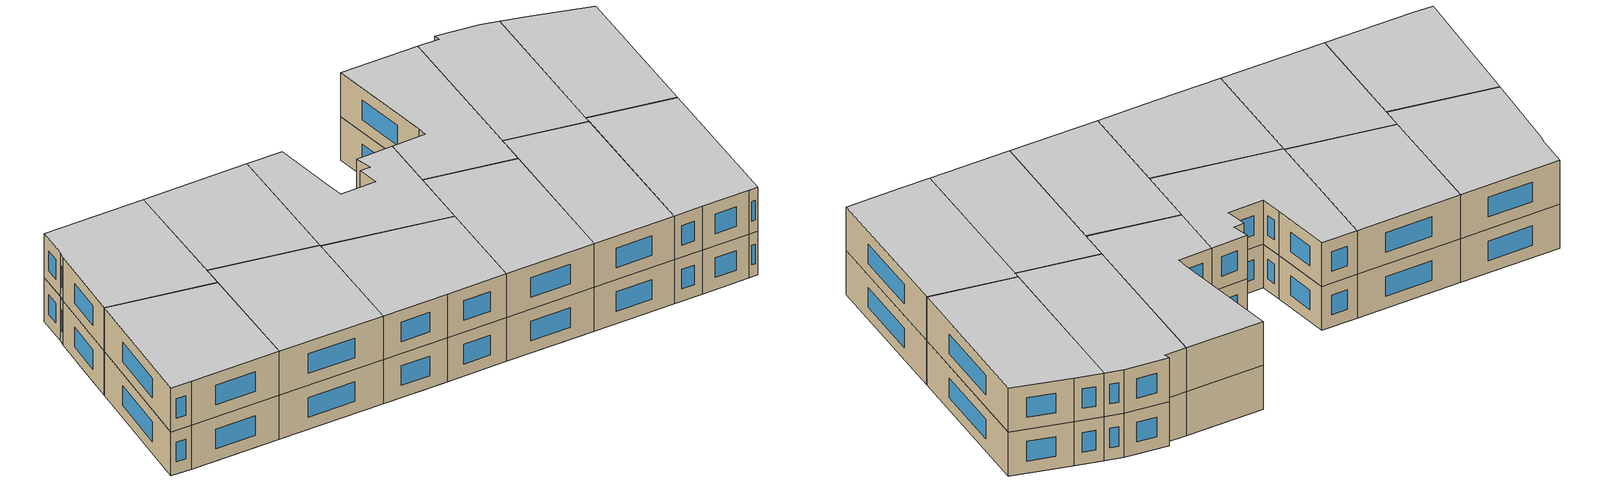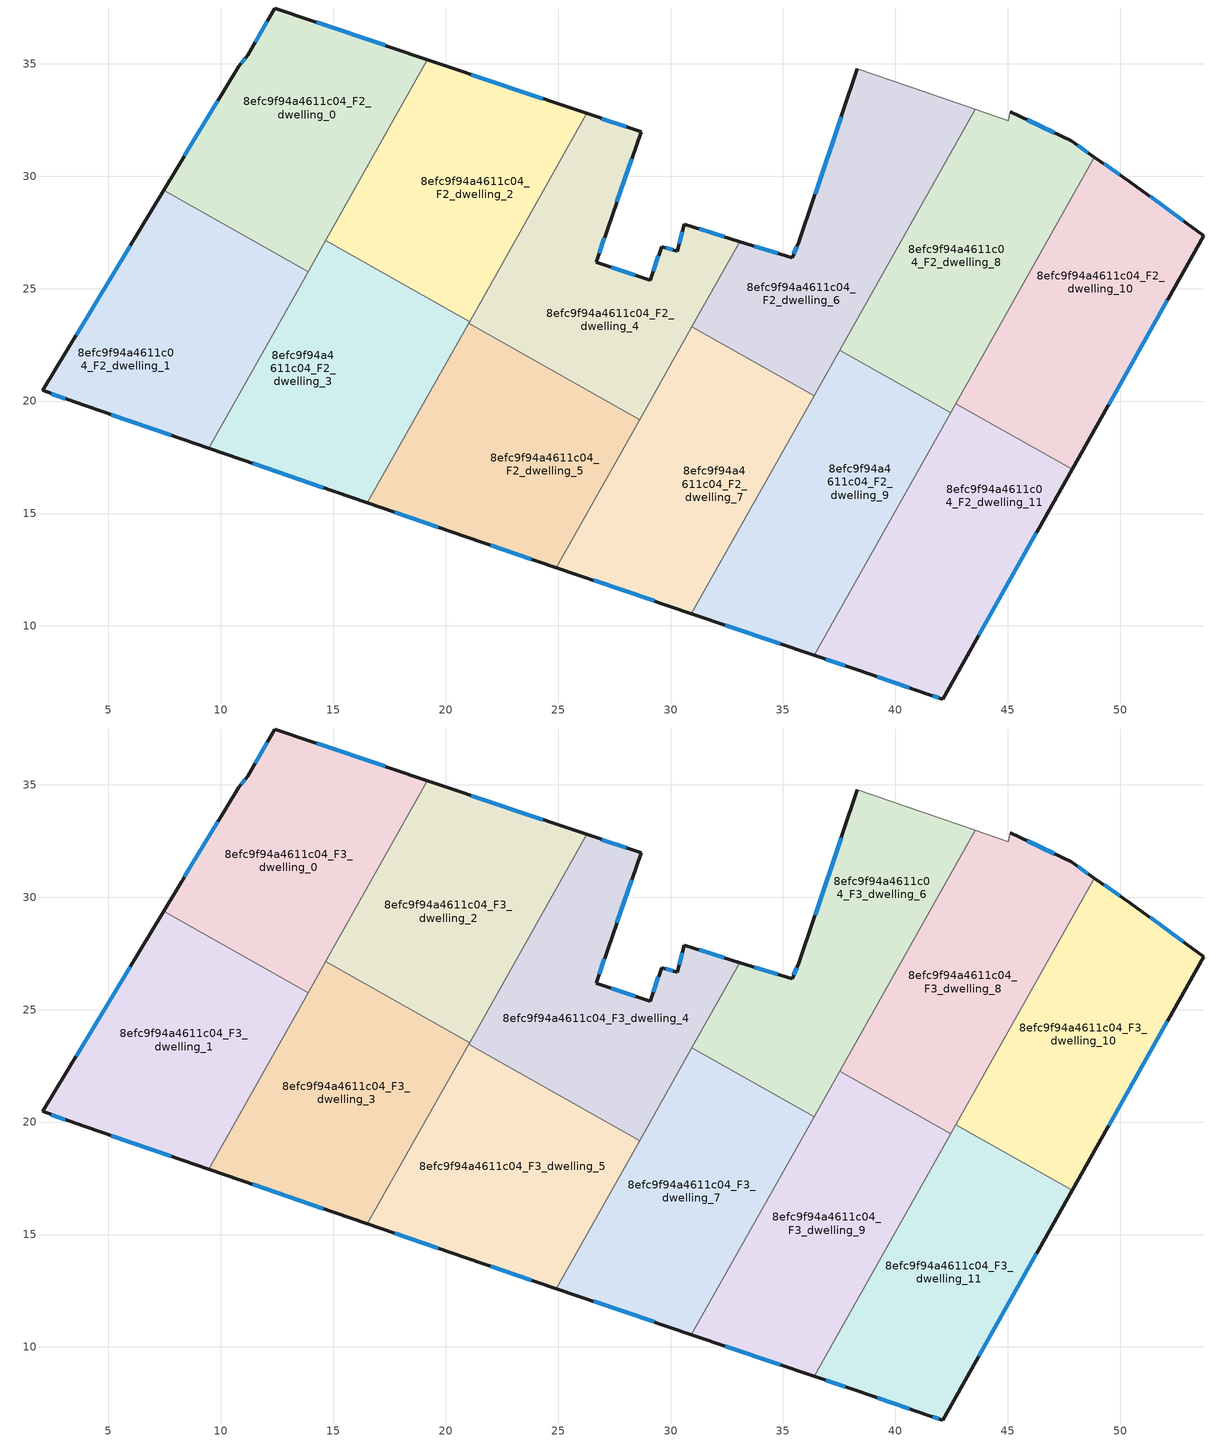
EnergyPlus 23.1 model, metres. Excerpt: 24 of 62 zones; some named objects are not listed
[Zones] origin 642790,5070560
8efc9f94a4611c04_F2_dwelling_0
 floor to 8efc9f94a4611c04_F1_dwelling_12 (EU_floor_Construction): 19.19,35.19 15.47,28.58 8.43,30.97 10.79,34.88 11.19,35.38 12.39,37.48 z6
 floor to 8efc9f94a4611c04_F1_dwelling_11 (EU_floor_Construction): 15.47,28.58 14.32,26.54 10.5,27.84 10.45,27.69 7.46,29.38 8.43,30.97 z6
 floor to 8efc9f94a4611c04_F1_dwelling_10 (EU_floor_Construction): 14.32,26.54 13.88,25.76 10.45,27.69 10.5,27.84 z6
 wall outside (EU_wall_Construction): 19.19,35.19 12.39,37.48 11.19,35.38 10.79,34.88 7.46,29.38 z6:9
 wall to 8efc9f94a4611c04_F2_dwelling_1 (EU_wall_Construction): 7.46,29.38 13.88,25.76 z6:9
 wall to 8efc9f94a4611c04_F2_dwelling_2 (EU_wall_Construction): 14.66,27.14 19.19,35.19 z6:9
 wall to 8efc9f94a4611c04_F2_dwelling_3 (EU_wall_Construction): 13.88,25.76 14.66,27.14 z6:9
 window (EU_Window_Construction): 17.31,35.82 14.27,36.85 / 9.87,33.36 8.38,30.9 / 11.08,35.24 10.9,35.02 / 12.06,36.9 11.52,35.96 z6.83:8.17
8efc9f94a4611c04_F2_dwelling_1
 floor to 8efc9f94a4611c04_F1_dwelling_11 (EU_floor_Construction): 10.45,27.69 7.37,18.63 3.48,19.97 2.08,20.47 7.46,29.38 z6
 floor to 8efc9f94a4611c04_F1_dwelling_10 (EU_floor_Construction): 13.88,25.76 9.46,17.91 7.37,18.63 10.45,27.69 z6
 wall outside (EU_wall_Construction): 7.46,29.38 2.08,20.47 3.48,19.97 9.46,17.91 z6:9
 wall to 8efc9f94a4611c04_F2_dwelling_3 (EU_wall_Construction): 9.46,17.91 13.88,25.76 z6:9
 window (EU_Window_Construction): 5.13,19.4 7.8,18.48 / 2.47,20.33 3.09,20.11 / 5.97,26.91 3.57,22.94 z6.83:8.17
8efc9f94a4611c04_F2_dwelling_10
 floor to 8efc9f94a4611c04_F1_dwelling_1 (EU_floor_Construction): 50.42,29.76 53.72,27.36 49.4,19.71 43.74,21.63 43.87,21.99 48.85,30.85 z6
 floor to 8efc9f94a4611c04_F1_dwelling_0 (EU_floor_Construction): 49.4,19.71 47.86,16.97 43.07,19.66 43.74,21.63 z6
 floor to 8efc9f94a4611c04_F1_dwelling_3 (EU_floor_Construction): 43.87,21.99 43.13,19.82 42.72,19.96 z6
 floor to 8efc9f94a4611c04_F1_dwelling_2 (EU_floor_Construction): 43.13,19.82 43.07,19.66 42.68,19.88 42.72,19.96 z6
 wall outside (EU_wall_Construction): 47.86,16.97 53.72,27.36 50.42,29.76 48.85,30.85 z6:9
 wall to 8efc9f94a4611c04_F2_dwelling_11 (EU_wall_Construction): 42.68,19.88 47.86,16.97 z6:9
 wall to 8efc9f94a4611c04_F2_dwelling_8 (EU_wall_Construction): 48.85,30.85 42.68,19.88 z6:9
 window (EU_Window_Construction): 49.98,30.06 49.29,30.55 / 52.8,28.03 51.33,29.1 / 49.48,19.85 52.1,24.49 z6.83:8.17
8efc9f94a4611c04_F2_dwelling_11
 floor to 8efc9f94a4611c04_F1_dwelling_0 (EU_floor_Construction): 47.86,16.97 42.1,6.75 41.5,6.95 39.04,7.8 43.07,19.66 z6
 floor to 8efc9f94a4611c04_F1_dwelling_2 (EU_floor_Construction): 43.07,19.66 39.04,7.8 38.3,8.05 36.38,8.7 42.68,19.88 z6
 wall outside (EU_wall_Construction): 36.38,8.7 38.3,8.05 41.5,6.95 42.1,6.75 47.86,16.97 z6:9
 wall to 8efc9f94a4611c04_F2_dwelling_9 (EU_wall_Construction): 42.45,19.49 36.38,8.7 z6:9
 wall to 8efc9f94a4611c04_F2_dwelling_8 (EU_wall_Construction): 42.68,19.88 42.45,19.49 z6:9
 window (EU_Window_Construction): 36.91,8.52 37.77,8.23 / 43.7,9.58 46.27,14.14 / 41.67,6.9 41.94,6.81 / 39.19,7.75 40.62,7.26 z6.83:8.17
8efc9f94a4611c04_F2_dwelling_2
 floor to 8efc9f94a4611c04_F1_dwelling_9 (EU_floor_Construction): 26.28,32.79 21.4,24.13 17.9,25.31 17.1,25.77 20.19,34.85 z6
 floor adiabatic (EU_floor_Construction): 20.19,34.85 17.1,25.77 14.66,27.14 19.19,35.19 z6
 floor to 8efc9f94a4611c04_F1_dwelling_8 (EU_floor_Construction): 21.4,24.13 21.06,23.54 17.9,25.31 z6
 wall outside (EU_wall_Construction): 26.28,32.79 19.19,35.19 z6:9
 wall to 8efc9f94a4611c04_F2_dwelling_3 (EU_wall_Construction): 14.66,27.14 21.06,23.54 z6:9
 wall to 8efc9f94a4611c04_F2_dwelling_4 (EU_wall_Construction): 21.06,23.54 26.28,32.79 z6:9
 window (EU_Window_Construction): 24.31,33.45 21.15,34.52 z6.83:8.17
8efc9f94a4611c04_F2_dwelling_3
 floor to 8efc9f94a4611c04_F1_dwelling_10 (EU_floor_Construction): 17.05,25.62 13.9,16.37 9.46,17.91 14.32,26.54 z6
 floor to 8efc9f94a4611c04_F1_dwelling_8 (EU_floor_Construction): 21.06,23.54 16.52,15.47 13.9,16.37 17.04,25.61 17.9,25.31 z6
 floor to 8efc9f94a4611c04_F1_dwelling_9 (EU_floor_Construction): 17.9,25.31 17.05,25.62 17.1,25.77 z6
 floor to 8efc9f94a4611c04_F1_dwelling_11 (EU_floor_Construction): 17.1,25.77 17.05,25.62 14.32,26.54 14.66,27.14 z6
 wall outside (EU_wall_Construction): 9.46,17.91 16.52,15.47 z6:9
 wall to 8efc9f94a4611c04_F2_dwelling_5 (EU_wall_Construction): 16.52,15.47 21.02,23.45 z6:9
 wall to 8efc9f94a4611c04_F2_dwelling_4 (EU_wall_Construction): 21.02,23.45 21.06,23.54 z6:9
 window (EU_Window_Construction): 11.41,17.23 14.57,16.14 z6.83:8.17
8efc9f94a4611c04_F2_dwelling_4
 floor to 8efc9f94a4611c04_F1_dwelling_7 (EU_floor_Construction): 28.7,31.97 27.2,27.67 26.7,26.17 29.1,25.37 29.6,26.87 30.3,26.67 30.6,27.87 33.09,27.09 28.95,19.75 25.52,20.92 23.18,22.24 26.72,32.64 z6
 floor to 8efc9f94a4611c04_F1_dwelling_6 (EU_floor_Construction): 28.95,19.75 28.62,19.17 25.52,20.92 z6
 floor to 8efc9f94a4611c04_F1_dwelling_8 (EU_floor_Construction): 23.57,23.39 23.18,22.24 21.02,23.45 21.4,24.13 z6
 floor adiabatic (EU_floor_Construction): 26.72,32.64 23.57,23.39 21.4,24.13 21.02,23.45 26.28,32.79 z6
 wall outside (EU_wall_Construction): 33.09,27.09 30.6,27.87 30.3,26.67 29.6,26.87 29.1,25.37 26.7,26.17 27.2,27.67 28.7,31.97 26.28,32.79 z6:9
 wall to 8efc9f94a4611c04_F2_dwelling_5 (EU_wall_Construction): 21.02,23.45 28.62,19.17 z6:9
 wall to 8efc9f94a4611c04_F2_dwelling_7 (EU_wall_Construction): 28.62,19.17 30.95,23.3 z6:9
 wall to 8efc9f94a4611c04_F2_dwelling_6 (EU_wall_Construction): 30.95,23.3 33.09,27.09 z6:9
 window (EU_Window_Construction): 26.84,26.59 27.06,27.26 / 28.43,25.59 27.36,25.95 / 29.46,26.45 29.24,25.78 / 30.11,26.72 29.79,26.81 / 30.52,27.54 30.38,27 / 32.4,27.31 31.29,27.65 / 28.03,32.2 26.95,32.56 / 27.61,28.86 28.29,30.78 z6.83:8.17
8efc9f94a4611c04_F2_dwelling_5
 floor to 8efc9f94a4611c04_F1_dwelling_6 (EU_floor_Construction): 28.62,19.17 24.92,12.59 20.89,13.96 20.42,14.12 23.02,21.77 25.52,20.92 z6
 floor to 8efc9f94a4611c04_F1_dwelling_7 (EU_floor_Construction): 25.52,20.92 23.02,21.77 23.18,22.24 z6
 floor to 8efc9f94a4611c04_F1_dwelling_8 (EU_floor_Construction): 23.18,22.24 20.42,14.12 16.52,15.47 21.02,23.45 z6
 wall outside (EU_wall_Construction): 16.52,15.47 20.89,13.96 24.92,12.59 z6:9
 wall to 8efc9f94a4611c04_F2_dwelling_7 (EU_wall_Construction): 24.92,12.59 28.62,19.17 z6:9
 window (EU_Window_Construction): 22.01,13.58 23.81,12.97 / 17.73,15.05 19.68,14.38 z6.83:8.17
8efc9f94a4611c04_F2_dwelling_6
 floor to 8efc9f94a4611c04_F1_dwelling_5 (EU_floor_Construction): 42.16,33.45 39.62,25.97 36.53,20.49 35.05,20.99 32.13,22.63 33.59,26.93 35.4,26.37 35.7,27.07 38.31,34.77 z6
 floor to 8efc9f94a4611c04_F1_dwelling_3 (EU_floor_Construction): 43.56,32.97 39.62,25.97 42.16,33.45 z6
 floor to 8efc9f94a4611c04_F1_dwelling_4 (EU_floor_Construction): 36.53,20.49 36.39,20.24 35.05,20.99 z6
 floor to 8efc9f94a4611c04_F1_dwelling_7 (EU_floor_Construction): 33.59,26.93 32.13,22.63 30.95,23.3 33.09,27.09 z6
 wall outside (EU_wall_Construction): 38.31,34.77 35.7,27.07 35.4,26.37 33.09,27.09 z6:9
 wall to 8efc9f94a4611c04_F2_dwelling_7 (EU_wall_Construction): 30.95,23.3 36.39,20.24 z6:9
 wall adiabatic (EU_wall_Construction): 43.56,32.97 38.31,34.77 z6:9
 wall to 8efc9f94a4611c04_F2_dwelling_8 (EU_wall_Construction): 37.53,22.26 43.56,32.97 z6:9
 wall to 8efc9f94a4611c04_F2_dwelling_9 (EU_wall_Construction): 36.39,20.24 37.53,22.26 z6:9
 window (EU_Window_Construction): 34.76,26.57 33.73,26.89 / 35.62,26.87 35.49,26.56 / 37.59,32.64 36.43,29.2 z6.83:8.17
8efc9f94a4611c04_F2_dwelling_7
 floor to 8efc9f94a4611c04_F1_dwelling_4 (EU_floor_Construction): 35.05,20.99 36.39,20.24 30.93,10.55 28.32,11.44 31.93,22.05 z6
 floor to 8efc9f94a4611c04_F1_dwelling_6 (EU_floor_Construction): 30.92,19.08 28.32,11.44 24.92,12.59 28.95,19.75 z6
 floor to 8efc9f94a4611c04_F1_dwelling_7 (EU_floor_Construction): 32.13,22.63 30.92,19.08 28.95,19.75 30.95,23.3 z6
 floor to 8efc9f94a4611c04_F1_dwelling_5 (EU_floor_Construction): 35.05,20.99 31.93,22.05 32.13,22.63 z6
 wall outside (EU_wall_Construction): 24.92,12.59 30.93,10.55 z6:9
 wall to 8efc9f94a4611c04_F2_dwelling_9 (EU_wall_Construction): 30.93,10.55 36.39,20.24 z6:9
 window (EU_Window_Construction): 26.59,12.03 29.27,11.12 z6.83:8.17
8efc9f94a4611c04_F2_dwelling_8
 floor to 8efc9f94a4611c04_F1_dwelling_3 (EU_floor_Construction): 47.22,31.85 43.87,21.99 42.72,19.96 39.92,20.91 38.22,21.87 39.62,25.97 43.56,32.97 45.01,32.47 45.11,32.87 z6
 floor to 8efc9f94a4611c04_F1_dwelling_1 (EU_floor_Construction): 48.85,30.85 43.87,21.99 47.22,31.85 47.81,31.57 z6
 floor to 8efc9f94a4611c04_F1_dwelling_5 (EU_floor_Construction): 39.62,25.97 38.22,21.87 37.53,22.26 z6
 floor to 8efc9f94a4611c04_F1_dwelling_2 (EU_floor_Construction): 42.72,19.96 42.45,19.49 39.92,20.91 z6
 wall outside (EU_wall_Construction): 48.85,30.85 47.81,31.57 45.11,32.87 z6:9
 wall to 8efc9f94a4611c04_F2_dwelling_9 (EU_wall_Construction): 37.53,22.26 42.45,19.49 z6:9
 wall adiabatic (EU_wall_Construction): 45.11,32.87 45.01,32.47 43.56,32.97 z6:9
 window (EU_Window_Construction): 47.07,31.93 45.86,32.51 / 48.57,31.05 48.1,31.37 z6.83:8.17
8efc9f94a4611c04_F2_dwelling_9
 floor to 8efc9f94a4611c04_F1_dwelling_2 (EU_floor_Construction): 42.45,19.49 36.38,8.7 34.02,9.51 38.1,21.53 39.92,20.91 z6
 floor to 8efc9f94a4611c04_F1_dwelling_3 (EU_floor_Construction): 39.92,20.91 38.1,21.53 38.22,21.87 z6
 floor to 8efc9f94a4611c04_F1_dwelling_5 (EU_floor_Construction): 38.22,21.87 37.62,20.11 36.53,20.49 37.53,22.26 z6
 floor to 8efc9f94a4611c04_F1_dwelling_4 (EU_floor_Construction): 37.62,20.11 34.02,9.51 30.93,10.55 36.53,20.49 z6
 wall outside (EU_wall_Construction): 30.93,10.55 36.38,8.7 z6:9
 window (EU_Window_Construction): 32.44,10.04 34.87,9.22 z6.83:8.17
8efc9f94a4611c04_F3_dwelling_0
 floor to 8efc9f94a4611c04_F2_dwelling_0 (EU_floor_Construction): 19.19,35.19 13.88,25.76 7.46,29.38 10.79,34.88 11.19,35.38 12.39,37.48 z9
 wall outside (EU_wall_Construction): 19.19,35.19 12.39,37.48 11.19,35.38 10.79,34.88 7.46,29.38 z9:12
 wall to 8efc9f94a4611c04_F3_dwelling_1 (EU_wall_Construction): 7.46,29.38 13.88,25.76 z9:12
 wall to 8efc9f94a4611c04_F3_dwelling_2 (EU_wall_Construction): 14.66,27.14 19.19,35.19 z9:12
 wall to 8efc9f94a4611c04_F3_dwelling_3 (EU_wall_Construction): 13.88,25.76 14.66,27.14 z9:12
 window (EU_Window_Construction): 17.31,35.82 14.27,36.85 / 9.87,33.36 8.38,30.9 / 11.08,35.24 10.9,35.02 / 12.06,36.9 11.52,35.96 z9.83:11.17
 ceiling to 8efc9f94a4611c04_F4_dwelling_0 (EU_floor_Construction): 13.88,25.76 19.19,35.19 12.39,37.48 11.19,35.38 10.79,34.88 7.46,29.38 z12
8efc9f94a4611c04_F3_dwelling_1
 floor to 8efc9f94a4611c04_F2_dwelling_1 (EU_floor_Construction): 13.88,25.76 9.46,17.91 3.48,19.97 2.08,20.47 7.46,29.38 z9
 wall outside (EU_wall_Construction): 7.46,29.38 2.08,20.47 3.48,19.97 9.46,17.91 z9:12
 wall to 8efc9f94a4611c04_F3_dwelling_3 (EU_wall_Construction): 9.46,17.91 13.88,25.76 z9:12
 window (EU_Window_Construction): 5.13,19.4 7.8,18.48 / 2.47,20.33 3.09,20.11 / 5.97,26.91 3.57,22.94 z9.83:11.17
 ceiling to 8efc9f94a4611c04_F4_dwelling_1 (EU_floor_Construction): 9.46,17.91 13.88,25.76 7.46,29.38 2.08,20.47 3.48,19.97 z12
8efc9f94a4611c04_F3_dwelling_10
 floor to 8efc9f94a4611c04_F2_dwelling_10 (EU_floor_Construction): 50.42,29.76 53.72,27.36 47.86,16.97 42.68,19.88 48.85,30.85 z9
 wall outside (EU_wall_Construction): 47.86,16.97 53.72,27.36 50.42,29.76 48.85,30.85 z9:12
 wall to 8efc9f94a4611c04_F3_dwelling_11 (EU_wall_Construction): 42.68,19.88 47.86,16.97 z9:12
 wall to 8efc9f94a4611c04_F3_dwelling_8 (EU_wall_Construction): 48.85,30.85 42.68,19.88 z9:12
 window (EU_Window_Construction): 49.98,30.06 49.29,30.55 / 52.8,28.03 51.33,29.1 / 49.48,19.85 52.1,24.49 z9.83:11.17
 ceiling to 8efc9f94a4611c04_F4_dwelling_10 (EU_floor_Construction): 47.86,16.97 53.72,27.36 50.42,29.76 48.85,30.85 42.68,19.88 z12
8efc9f94a4611c04_F3_dwelling_11
 floor to 8efc9f94a4611c04_F2_dwelling_11 (EU_floor_Construction): 47.86,16.97 42.1,6.75 41.5,6.95 38.3,8.05 36.38,8.7 42.68,19.88 z9
 wall outside (EU_wall_Construction): 36.38,8.7 38.3,8.05 41.5,6.95 42.1,6.75 47.86,16.97 z9:12
 wall to 8efc9f94a4611c04_F3_dwelling_9 (EU_wall_Construction): 42.45,19.49 36.38,8.7 z9:12
 wall to 8efc9f94a4611c04_F3_dwelling_8 (EU_wall_Construction): 42.68,19.88 42.45,19.49 z9:12
 window (EU_Window_Construction): 36.91,8.52 37.77,8.23 / 43.7,9.58 46.27,14.14 / 41.67,6.9 41.94,6.81 / 39.19,7.75 40.62,7.26 z9.83:11.17
 ceiling to 8efc9f94a4611c04_F4_dwelling_11 (EU_floor_Construction): 42.1,6.75 47.86,16.97 42.68,19.88 36.38,8.7 38.3,8.05 41.5,6.95 z12
8efc9f94a4611c04_F3_dwelling_2
 floor to 8efc9f94a4611c04_F2_dwelling_2 (EU_floor_Construction): 26.28,32.79 21.06,23.54 14.66,27.14 19.19,35.19 z9
 wall outside (EU_wall_Construction): 26.28,32.79 19.19,35.19 z9:12
 wall to 8efc9f94a4611c04_F3_dwelling_3 (EU_wall_Construction): 14.66,27.14 21.06,23.54 z9:12
 wall to 8efc9f94a4611c04_F3_dwelling_4 (EU_wall_Construction): 21.06,23.54 26.28,32.79 z9:12
 window (EU_Window_Construction): 24.31,33.45 21.15,34.52 z9.83:11.17
 ceiling to 8efc9f94a4611c04_F4_dwelling_2 (EU_floor_Construction): 21.06,23.54 26.28,32.79 19.19,35.19 14.66,27.14 z12
8efc9f94a4611c04_F3_dwelling_3
 floor to 8efc9f94a4611c04_F2_dwelling_3 (EU_floor_Construction): 21.06,23.54 16.52,15.47 9.46,17.91 14.66,27.14 z9
 wall outside (EU_wall_Construction): 9.46,17.91 16.52,15.47 z9:12
 wall to 8efc9f94a4611c04_F3_dwelling_5 (EU_wall_Construction): 16.52,15.47 21.02,23.45 z9:12
 wall to 8efc9f94a4611c04_F3_dwelling_4 (EU_wall_Construction): 21.02,23.45 21.06,23.54 z9:12
 window (EU_Window_Construction): 11.41,17.23 14.57,16.14 z9.83:11.17
 ceiling to 8efc9f94a4611c04_F4_dwelling_3 (EU_floor_Construction): 16.52,15.47 21.06,23.54 14.66,27.14 9.46,17.91 z12
8efc9f94a4611c04_F3_dwelling_4
 floor to 8efc9f94a4611c04_F2_dwelling_4 (EU_floor_Construction): 28.7,31.97 27.2,27.67 26.7,26.17 29.1,25.37 29.6,26.87 30.3,26.67 30.6,27.87 33.09,27.09 28.62,19.17 21.02,23.45 26.28,32.79 z9
 wall outside (EU_wall_Construction): 33.09,27.09 30.6,27.87 30.3,26.67 29.6,26.87 29.1,25.37 26.7,26.17 27.2,27.67 28.7,31.97 26.28,32.79 z9:12
 wall to 8efc9f94a4611c04_F3_dwelling_5 (EU_wall_Construction): 21.02,23.45 28.62,19.17 z9:12
 wall to 8efc9f94a4611c04_F3_dwelling_7 (EU_wall_Construction): 28.62,19.17 30.95,23.3 z9:12
 wall to 8efc9f94a4611c04_F3_dwelling_6 (EU_wall_Construction): 30.95,23.3 33.09,27.09 z9:12
 window (EU_Window_Construction): 26.84,26.59 27.06,27.26 / 28.43,25.59 27.36,25.95 / 29.46,26.45 29.24,25.78 / 30.11,26.72 29.79,26.81 / 30.52,27.54 30.38,27 / 32.4,27.31 31.29,27.65 / 28.03,32.2 26.95,32.56 / 27.61,28.86 28.29,30.78 z9.83:11.17
 ceiling to 8efc9f94a4611c04_F4_dwelling_4 (EU_floor_Construction): 28.62,19.17 33.09,27.09 30.6,27.87 30.3,26.67 29.6,26.87 29.1,25.37 26.7,26.17 27.2,27.67 28.7,31.97 26.28,32.79 21.02,23.45 z12
8efc9f94a4611c04_F3_dwelling_5
 floor to 8efc9f94a4611c04_F2_dwelling_5 (EU_floor_Construction): 28.62,19.17 24.92,12.59 20.89,13.96 16.52,15.47 21.02,23.45 z9
 wall outside (EU_wall_Construction): 16.52,15.47 20.89,13.96 24.92,12.59 z9:12
 wall to 8efc9f94a4611c04_F3_dwelling_7 (EU_wall_Construction): 24.92,12.59 28.62,19.17 z9:12
 window (EU_Window_Construction): 22.01,13.58 23.81,12.97 / 17.73,15.05 19.68,14.38 z9.83:11.17
 ceiling to 8efc9f94a4611c04_F4_dwelling_5 (EU_floor_Construction): 24.92,12.59 28.62,19.17 21.02,23.45 16.52,15.47 20.89,13.96 z12
8efc9f94a4611c04_F3_dwelling_6
 floor to 8efc9f94a4611c04_F2_dwelling_6 (EU_floor_Construction): 43.56,32.97 36.39,20.24 30.95,23.3 33.09,27.09 35.4,26.37 35.7,27.07 38.31,34.77 z9
 wall outside (EU_wall_Construction): 38.31,34.77 35.7,27.07 35.4,26.37 33.09,27.09 z9:12
 wall to 8efc9f94a4611c04_F3_dwelling_7 (EU_wall_Construction): 30.95,23.3 36.39,20.24 z9:12
 wall adiabatic (EU_wall_Construction): 43.56,32.97 38.31,34.77 z9:12
 wall to 8efc9f94a4611c04_F3_dwelling_8 (EU_wall_Construction): 37.53,22.26 43.56,32.97 z9:12
 wall to 8efc9f94a4611c04_F3_dwelling_9 (EU_wall_Construction): 36.39,20.24 37.53,22.26 z9:12
 window (EU_Window_Construction): 34.76,26.57 33.73,26.89 / 35.62,26.87 35.49,26.56 / 37.59,32.64 36.43,29.2 z9.83:11.17
 ceiling to 8efc9f94a4611c04_F4_dwelling_6 (EU_floor_Construction): 36.39,20.24 43.56,32.97 38.31,34.77 35.7,27.07 35.4,26.37 33.09,27.09 30.95,23.3 z12
8efc9f94a4611c04_F3_dwelling_7
 floor to 8efc9f94a4611c04_F2_dwelling_7 (EU_floor_Construction): 36.39,20.24 30.93,10.55 24.92,12.59 30.95,23.3 z9
 wall outside (EU_wall_Construction): 24.92,12.59 30.93,10.55 z9:12
 wall to 8efc9f94a4611c04_F3_dwelling_9 (EU_wall_Construction): 30.93,10.55 36.39,20.24 z9:12
 window (EU_Window_Construction): 26.59,12.03 29.27,11.12 z9.83:11.17
 ceiling to 8efc9f94a4611c04_F4_dwelling_7 (EU_floor_Construction): 30.93,10.55 36.39,20.24 30.95,23.3 24.92,12.59 z12
8efc9f94a4611c04_F3_dwelling_8
 floor to 8efc9f94a4611c04_F2_dwelling_8 (EU_floor_Construction): 47.81,31.57 48.85,30.85 42.45,19.49 37.53,22.26 43.56,32.97 45.01,32.47 45.11,32.87 z9
 wall outside (EU_wall_Construction): 48.85,30.85 47.81,31.57 45.11,32.87 z9:12
 wall to 8efc9f94a4611c04_F3_dwelling_9 (EU_wall_Construction): 37.53,22.26 42.45,19.49 z9:12
 wall adiabatic (EU_wall_Construction): 45.11,32.87 45.01,32.47 43.56,32.97 z9:12
 window (EU_Window_Construction): 47.07,31.93 45.86,32.51 / 48.57,31.05 48.1,31.37 z9.83:11.17
 ceiling to 8efc9f94a4611c04_F4_dwelling_8 (EU_floor_Construction): 42.45,19.49 48.85,30.85 47.81,31.57 45.11,32.87 45.01,32.47 43.56,32.97 37.53,22.26 z12
8efc9f94a4611c04_F3_dwelling_9
 floor to 8efc9f94a4611c04_F2_dwelling_9 (EU_floor_Construction): 42.45,19.49 36.38,8.7 30.93,10.55 37.53,22.26 z9
 wall outside (EU_wall_Construction): 30.93,10.55 36.38,8.7 z9:12
 window (EU_Window_Construction): 32.44,10.04 34.87,9.22 z9.83:11.17
 ceiling to 8efc9f94a4611c04_F4_dwelling_9 (EU_floor_Construction): 36.38,8.7 42.45,19.49 37.53,22.26 30.93,10.55 z12
[Building]
EU S2 Campaign: North Axis=0; Terrain=City; Solar Distribution=FullExterior
[Site:Location]
Lyon-Bron: Latitude=45.75; Longitude=5; Time Zone=1; Elevation=198
[SizingPeriod:WeatherFileDays]
AnnualSizingPeriod: Begin Month=1; Begin Day of Month=1; End Month=12; End Day of Month=31; Day of Week for Start Day=Monday; Use Weather File Daylight Saving Period=No; Use Weather File Rain and Snow Indicators=No
[MATERIAL]
EU_InternalMass_Material: Roughness=MediumRough; Thickness=0.1; Conductivity=1; Density=1800; Specific Heat=900; Thermal Absorptance=0.9; Solar Absorptance=0.7; Visible Absorptance=0.7
[MATERIAL:NOMASS] Roughness=MediumRough; Thermal Absorptance=0.9; Solar Absorptance=0.7; Visible Absorptance=0.7
Name | Thermal Resistance
EU_wall_NoMass | 1.97775
EU_floor_NoMass | 1.84812
[WINDOWMATERIAL:SIMPLEGLAZINGSYSTEM]
EU_Window_SimpleGlazing: UFactor=3.27502; Solar Heat Gain Coefficient=0.76; Visible Transmittance=0.76
[CONSTRUCTION]
EU_wall_Construction: EU_wall_NoMass
EU_floor_Construction: EU_floor_NoMass
EU_Window_Construction: EU_Window_SimpleGlazing
EU_InternalMass_Construction: EU_InternalMass_Material
[ZONE] Type=1; Multiplier=1; Ceiling Height=autocalculate; Floor Area=autocalculate; Part of Total Floor Area=Yes
Name | Volume
8efc9f94a4611c04_F2_dwelling_0; 8efc9f94a4611c04_F3_dwelling_0 | 219.001
8efc9f94a4611c04_F2_dwelling_1; 8efc9f94a4611c04_F3_dwelling_1 | 218.997
8efc9f94a4611c04_F2_dwelling_10; 8efc9f94a4611c04_F3_dwelling_10 | 218.962
8efc9f94a4611c04_F2_dwelling_11; 8efc9f94a4611c04_F3_dwelling_11 | 218.972
8efc9f94a4611c04_F2_dwelling_2; 8efc9f94a4611c04_F3_dwelling_2 | 218.964
8efc9f94a4611c04_F2_dwelling_3; 8efc9f94a4611c04_F3_dwelling_3 | 218.958
8efc9f94a4611c04_F2_dwelling_4; 8efc9f94a4611c04_F3_dwelling_4 | 218.977
8efc9f94a4611c04_F2_dwelling_5; 8efc9f94a4611c04_F3_dwelling_5 | 218.988
8efc9f94a4611c04_F2_dwelling_6; 8efc9f94a4611c04_F3_dwelling_6 | 218.969
8efc9f94a4611c04_F2_dwelling_7; 8efc9f94a4611c04_F3_dwelling_7 | 218.982
8efc9f94a4611c04_F2_dwelling_8; 8efc9f94a4611c04_F3_dwelling_8 | 218.999
8efc9f94a4611c04_F2_dwelling_9; 8efc9f94a4611c04_F3_dwelling_9 | 218.99
[INTERNALMASS] Construction=EU_InternalMass_Construction
Name | Zone or ZoneList | Surface Area
8efc9f94a4611c04_F2_dwelling_0_EU_InternalMass | 8efc9f94a4611c04_F2_dwelling_0 | 73.0004
8efc9f94a4611c04_F2_dwelling_1_EU_InternalMass | 8efc9f94a4611c04_F2_dwelling_1 | 72.9995
8efc9f94a4611c04_F2_dwelling_2_EU_InternalMass | 8efc9f94a4611c04_F2_dwelling_2 | 72.9881
8efc9f94a4611c04_F2_dwelling_3_EU_InternalMass | 8efc9f94a4611c04_F2_dwelling_3 | 72.9856
8efc9f94a4611c04_F2_dwelling_4_EU_InternalMass | 8efc9f94a4611c04_F2_dwelling_4 | 72.9923
8efc9f94a4611c04_F2_dwelling_5_EU_InternalMass | 8efc9f94a4611c04_F2_dwelling_5 | 72.9961
8efc9f94a4611c04_F2_dwelling_6_EU_InternalMass | 8efc9f94a4611c04_F2_dwelling_6 | 72.9898
8efc9f94a4611c04_F2_dwelling_7_EU_InternalMass | 8efc9f94a4611c04_F2_dwelling_7 | 72.9932
8efc9f94a4611c04_F2_dwelling_8_EU_InternalMass | 8efc9f94a4611c04_F2_dwelling_8 | 72.9999
8efc9f94a4611c04_F2_dwelling_9_EU_InternalMass | 8efc9f94a4611c04_F2_dwelling_9 | 72.9967
8efc9f94a4611c04_F2_dwelling_10_EU_InternalMass | 8efc9f94a4611c04_F2_dwelling_10 | 72.987
8efc9f94a4611c04_F2_dwelling_11_EU_InternalMass | 8efc9f94a4611c04_F2_dwelling_11 | 72.9906
8efc9f94a4611c04_F3_dwelling_0_EU_InternalMass | 8efc9f94a4611c04_F3_dwelling_0 | 73.0004
8efc9f94a4611c04_F3_dwelling_1_EU_InternalMass | 8efc9f94a4611c04_F3_dwelling_1 | 72.9995
8efc9f94a4611c04_F3_dwelling_2_EU_InternalMass | 8efc9f94a4611c04_F3_dwelling_2 | 72.9881
8efc9f94a4611c04_F3_dwelling_3_EU_InternalMass | 8efc9f94a4611c04_F3_dwelling_3 | 72.9856
8efc9f94a4611c04_F3_dwelling_4_EU_InternalMass | 8efc9f94a4611c04_F3_dwelling_4 | 72.9923
8efc9f94a4611c04_F3_dwelling_5_EU_InternalMass | 8efc9f94a4611c04_F3_dwelling_5 | 72.9961
8efc9f94a4611c04_F3_dwelling_6_EU_InternalMass | 8efc9f94a4611c04_F3_dwelling_6 | 72.9898
8efc9f94a4611c04_F3_dwelling_7_EU_InternalMass | 8efc9f94a4611c04_F3_dwelling_7 | 72.9932
8efc9f94a4611c04_F3_dwelling_8_EU_InternalMass | 8efc9f94a4611c04_F3_dwelling_8 | 72.9999
8efc9f94a4611c04_F3_dwelling_9_EU_InternalMass | 8efc9f94a4611c04_F3_dwelling_9 | 72.9967
8efc9f94a4611c04_F3_dwelling_10_EU_InternalMass | 8efc9f94a4611c04_F3_dwelling_10 | 72.987
8efc9f94a4611c04_F3_dwelling_11_EU_InternalMass | 8efc9f94a4611c04_F3_dwelling_11 | 72.9906
[OTHEREQUIPMENT] Fuel Type=Electricity; Design Level Calculation Method=Watts/Area; Power per Zone Floor Area=1; Fraction Latent=0; Fraction Radiant=0; Fraction Lost=0; Carbon Dioxide Generation Rate=0; EndUse Subcategory=EU_Step8_InternalGains
Name | Zone or ZoneList or Space or SpaceList | Schedule
EU_Step8_InternalGain_8efc9f94a4611c04_F2_dwelling_0_f000 | 8efc9f94a4611c04_F2_dwelling_0 | EU_Step8_GainSchedule_8efc9f94a4611c04_F2_dwelling_0_f000
EU_Step8_InternalGain_8efc9f94a4611c04_F2_dwelling_1_f000 | 8efc9f94a4611c04_F2_dwelling_1 | EU_Step8_GainSchedule_8efc9f94a4611c04_F2_dwelling_1_f000
EU_Step8_InternalGain_8efc9f94a4611c04_F2_dwelling_2_f000 | 8efc9f94a4611c04_F2_dwelling_2 | EU_Step8_GainSchedule_8efc9f94a4611c04_F2_dwelling_2_f000
EU_Step8_InternalGain_8efc9f94a4611c04_F2_dwelling_3_f000 | 8efc9f94a4611c04_F2_dwelling_3 | EU_Step8_GainSchedule_8efc9f94a4611c04_F2_dwelling_3_f000
EU_Step8_InternalGain_8efc9f94a4611c04_F2_dwelling_4_f000 | 8efc9f94a4611c04_F2_dwelling_4 | EU_Step8_GainSchedule_8efc9f94a4611c04_F2_dwelling_4_f000
EU_Step8_InternalGain_8efc9f94a4611c04_F2_dwelling_5_f000 | 8efc9f94a4611c04_F2_dwelling_5 | EU_Step8_GainSchedule_8efc9f94a4611c04_F2_dwelling_5_f000
EU_Step8_InternalGain_8efc9f94a4611c04_F2_dwelling_6_f000 | 8efc9f94a4611c04_F2_dwelling_6 | EU_Step8_GainSchedule_8efc9f94a4611c04_F2_dwelling_6_f000
EU_Step8_InternalGain_8efc9f94a4611c04_F2_dwelling_7_f000 | 8efc9f94a4611c04_F2_dwelling_7 | EU_Step8_GainSchedule_8efc9f94a4611c04_F2_dwelling_7_f000
EU_Step8_InternalGain_8efc9f94a4611c04_F2_dwelling_8_f000 | 8efc9f94a4611c04_F2_dwelling_8 | EU_Step8_GainSchedule_8efc9f94a4611c04_F2_dwelling_8_f000
EU_Step8_InternalGain_8efc9f94a4611c04_F2_dwelling_9_f000 | 8efc9f94a4611c04_F2_dwelling_9 | EU_Step8_GainSchedule_8efc9f94a4611c04_F2_dwelling_9_f000
EU_Step8_InternalGain_8efc9f94a4611c04_F2_dwelling_10_f000 | 8efc9f94a4611c04_F2_dwelling_10 | EU_Step8_GainSchedule_8efc9f94a4611c04_F2_dwelling_10_f000
EU_Step8_InternalGain_8efc9f94a4611c04_F2_dwelling_11_f000 | 8efc9f94a4611c04_F2_dwelling_11 | EU_Step8_GainSchedule_8efc9f94a4611c04_F2_dwelling_11_f000
EU_Step8_InternalGain_8efc9f94a4611c04_F3_dwelling_0_f000 | 8efc9f94a4611c04_F3_dwelling_0 | EU_Step8_GainSchedule_8efc9f94a4611c04_F3_dwelling_0_f000
EU_Step8_InternalGain_8efc9f94a4611c04_F3_dwelling_1_f000 | 8efc9f94a4611c04_F3_dwelling_1 | EU_Step8_GainSchedule_8efc9f94a4611c04_F3_dwelling_1_f000
EU_Step8_InternalGain_8efc9f94a4611c04_F3_dwelling_2_f000 | 8efc9f94a4611c04_F3_dwelling_2 | EU_Step8_GainSchedule_8efc9f94a4611c04_F3_dwelling_2_f000
EU_Step8_InternalGain_8efc9f94a4611c04_F3_dwelling_3_f000 | 8efc9f94a4611c04_F3_dwelling_3 | EU_Step8_GainSchedule_8efc9f94a4611c04_F3_dwelling_3_f000
EU_Step8_InternalGain_8efc9f94a4611c04_F3_dwelling_4_f000 | 8efc9f94a4611c04_F3_dwelling_4 | EU_Step8_GainSchedule_8efc9f94a4611c04_F3_dwelling_4_f000
EU_Step8_InternalGain_8efc9f94a4611c04_F3_dwelling_5_f000 | 8efc9f94a4611c04_F3_dwelling_5 | EU_Step8_GainSchedule_8efc9f94a4611c04_F3_dwelling_5_f000
EU_Step8_InternalGain_8efc9f94a4611c04_F3_dwelling_6_f000 | 8efc9f94a4611c04_F3_dwelling_6 | EU_Step8_GainSchedule_8efc9f94a4611c04_F3_dwelling_6_f000
EU_Step8_InternalGain_8efc9f94a4611c04_F3_dwelling_7_f000 | 8efc9f94a4611c04_F3_dwelling_7 | EU_Step8_GainSchedule_8efc9f94a4611c04_F3_dwelling_7_f000
EU_Step8_InternalGain_8efc9f94a4611c04_F3_dwelling_8_f000 | 8efc9f94a4611c04_F3_dwelling_8 | EU_Step8_GainSchedule_8efc9f94a4611c04_F3_dwelling_8_f000
EU_Step8_InternalGain_8efc9f94a4611c04_F3_dwelling_9_f000 | 8efc9f94a4611c04_F3_dwelling_9 | EU_Step8_GainSchedule_8efc9f94a4611c04_F3_dwelling_9_f000
EU_Step8_InternalGain_8efc9f94a4611c04_F3_dwelling_10_f000 | 8efc9f94a4611c04_F3_dwelling_10 | EU_Step8_GainSchedule_8efc9f94a4611c04_F3_dwelling_10_f000
EU_Step8_InternalGain_8efc9f94a4611c04_F3_dwelling_11_f000 | 8efc9f94a4611c04_F3_dwelling_11 | EU_Step8_GainSchedule_8efc9f94a4611c04_F3_dwelling_11_f000
[ZONEVENTILATION:DESIGNFLOWRATE] Schedule=EU_AlwaysOn; Design Flow Rate Calculation Method=AirChanges/Hour; Air Changes per Hour=0.759424; Ventilation Type=Natural; Fan Pressure Rise=0; Fan Total Efficiency=1; Constant Term Coefficient=1; Temperature Term Coefficient=0; Velocity Term Coefficient=0; Velocity Squared Term Coefficient=0; Minimum Indoor Temperature=-100; Maximum Indoor Temperature=100; Delta Temperature=-100; Minimum Outdoor Temperature=-100; Maximum Outdoor Temperature=100; Maximum Wind Speed=40
Name | Zone or ZoneList or Space or SpaceList
EU_ConstantAir_8efc9f94a4611c04_F2_dwelling_0 | 8efc9f94a4611c04_F2_dwelling_0
EU_ConstantAir_8efc9f94a4611c04_F2_dwelling_1 | 8efc9f94a4611c04_F2_dwelling_1
EU_ConstantAir_8efc9f94a4611c04_F2_dwelling_2 | 8efc9f94a4611c04_F2_dwelling_2
EU_ConstantAir_8efc9f94a4611c04_F2_dwelling_3 | 8efc9f94a4611c04_F2_dwelling_3
EU_ConstantAir_8efc9f94a4611c04_F2_dwelling_4 | 8efc9f94a4611c04_F2_dwelling_4
EU_ConstantAir_8efc9f94a4611c04_F2_dwelling_5 | 8efc9f94a4611c04_F2_dwelling_5
EU_ConstantAir_8efc9f94a4611c04_F2_dwelling_6 | 8efc9f94a4611c04_F2_dwelling_6
EU_ConstantAir_8efc9f94a4611c04_F2_dwelling_7 | 8efc9f94a4611c04_F2_dwelling_7
EU_ConstantAir_8efc9f94a4611c04_F2_dwelling_8 | 8efc9f94a4611c04_F2_dwelling_8
EU_ConstantAir_8efc9f94a4611c04_F2_dwelling_9 | 8efc9f94a4611c04_F2_dwelling_9
EU_ConstantAir_8efc9f94a4611c04_F2_dwelling_10 | 8efc9f94a4611c04_F2_dwelling_10
EU_ConstantAir_8efc9f94a4611c04_F2_dwelling_11 | 8efc9f94a4611c04_F2_dwelling_11
EU_ConstantAir_8efc9f94a4611c04_F3_dwelling_0 | 8efc9f94a4611c04_F3_dwelling_0
EU_ConstantAir_8efc9f94a4611c04_F3_dwelling_1 | 8efc9f94a4611c04_F3_dwelling_1
EU_ConstantAir_8efc9f94a4611c04_F3_dwelling_2 | 8efc9f94a4611c04_F3_dwelling_2
EU_ConstantAir_8efc9f94a4611c04_F3_dwelling_3 | 8efc9f94a4611c04_F3_dwelling_3
EU_ConstantAir_8efc9f94a4611c04_F3_dwelling_4 | 8efc9f94a4611c04_F3_dwelling_4
EU_ConstantAir_8efc9f94a4611c04_F3_dwelling_5 | 8efc9f94a4611c04_F3_dwelling_5
EU_ConstantAir_8efc9f94a4611c04_F3_dwelling_6 | 8efc9f94a4611c04_F3_dwelling_6
EU_ConstantAir_8efc9f94a4611c04_F3_dwelling_7 | 8efc9f94a4611c04_F3_dwelling_7
EU_ConstantAir_8efc9f94a4611c04_F3_dwelling_8 | 8efc9f94a4611c04_F3_dwelling_8
EU_ConstantAir_8efc9f94a4611c04_F3_dwelling_9 | 8efc9f94a4611c04_F3_dwelling_9
EU_ConstantAir_8efc9f94a4611c04_F3_dwelling_10 | 8efc9f94a4611c04_F3_dwelling_10
EU_ConstantAir_8efc9f94a4611c04_F3_dwelling_11 | 8efc9f94a4611c04_F3_dwelling_11
[HVACTEMPLATE:THERMOSTAT] Constant Heating Setpoint=20; Constant Cooling Setpoint=50
EU_HeatOnly_8efc9f94a4611c04_F4_dwelling_2; EU_HeatOnly_8efc9f94a4611c04_F4_dwelling_3; EU_HeatOnly_8efc9f94a4611c04_F4_dwelling_4; EU_HeatOnly_8efc9f94a4611c04_F4_dwelling_5; EU_HeatOnly_8efc9f94a4611c04_F4_dwelling_6; EU_HeatOnly_8efc9f94a4611c04_F4_dwelling_7; EU_HeatOnly_8efc9f94a4611c04_F4_dwelling_8; EU_HeatOnly_8efc9f94a4611c04_F4_dwelling_9; EU_HeatOnly_8efc9f94a4611c04_F4_dwelling_10; EU_HeatOnly_8efc9f94a4611c04_F4_dwelling_11
[HVACTEMPLATE:ZONE:IDEALLOADSAIRSYSTEM] System Availability Schedule=EU_AlwaysOn; Maximum Heating Supply Air Temperature=50; Minimum Cooling Supply Air Temperature=13; Maximum Heating Supply Air Humidity Ratio=0.0156; Minimum Cooling Supply Air Humidity Ratio=0.0077; Heating Limit=NoLimit; Cooling Limit=NoLimit; Heating Availability Schedule=EU_AlwaysOn; Cooling Availability Schedule=EU_CoolingOff; Dehumidification Control Type=ConstantSensibleHeatRatio; Cooling Sensible Heat Ratio=0.7; Dehumidification Setpoint=60; Humidification Control Type=None; Humidification Setpoint=30; Outdoor Air Method=None; Outdoor Air Flow Rate per Person=0.00944; Outdoor Air Flow Rate per Zone Floor Area=0; Outdoor Air Flow Rate per Zone=0; Demand Controlled Ventilation Type=None; Outdoor Air Economizer Type=NoEconomizer; Heat Recovery Type=None; Sensible Heat Recovery Effectiveness=0.7; Latent Heat Recovery Effectiveness=0.65
Name | Template Thermostat
8efc9f94a4611c04_F2_dwelling_0 | EU_HeatOnly_8efc9f94a4611c04_F2_dwelling_0
8efc9f94a4611c04_F2_dwelling_1 | EU_HeatOnly_8efc9f94a4611c04_F2_dwelling_1
8efc9f94a4611c04_F2_dwelling_2 | EU_HeatOnly_8efc9f94a4611c04_F2_dwelling_2
8efc9f94a4611c04_F2_dwelling_3 | EU_HeatOnly_8efc9f94a4611c04_F2_dwelling_3
8efc9f94a4611c04_F2_dwelling_4 | EU_HeatOnly_8efc9f94a4611c04_F2_dwelling_4
8efc9f94a4611c04_F2_dwelling_5 | EU_HeatOnly_8efc9f94a4611c04_F2_dwelling_5
8efc9f94a4611c04_F2_dwelling_6 | EU_HeatOnly_8efc9f94a4611c04_F2_dwelling_6
8efc9f94a4611c04_F2_dwelling_7 | EU_HeatOnly_8efc9f94a4611c04_F2_dwelling_7
8efc9f94a4611c04_F2_dwelling_8 | EU_HeatOnly_8efc9f94a4611c04_F2_dwelling_8
8efc9f94a4611c04_F2_dwelling_9 | EU_HeatOnly_8efc9f94a4611c04_F2_dwelling_9
8efc9f94a4611c04_F2_dwelling_10 | EU_HeatOnly_8efc9f94a4611c04_F2_dwelling_10
8efc9f94a4611c04_F2_dwelling_11 | EU_HeatOnly_8efc9f94a4611c04_F2_dwelling_11
8efc9f94a4611c04_F3_dwelling_0 | EU_HeatOnly_8efc9f94a4611c04_F3_dwelling_0
8efc9f94a4611c04_F3_dwelling_1 | EU_HeatOnly_8efc9f94a4611c04_F3_dwelling_1
8efc9f94a4611c04_F3_dwelling_2 | EU_HeatOnly_8efc9f94a4611c04_F3_dwelling_2
8efc9f94a4611c04_F3_dwelling_3 | EU_HeatOnly_8efc9f94a4611c04_F3_dwelling_3
8efc9f94a4611c04_F3_dwelling_4 | EU_HeatOnly_8efc9f94a4611c04_F3_dwelling_4
8efc9f94a4611c04_F3_dwelling_5 | EU_HeatOnly_8efc9f94a4611c04_F3_dwelling_5
8efc9f94a4611c04_F3_dwelling_6 | EU_HeatOnly_8efc9f94a4611c04_F3_dwelling_6
8efc9f94a4611c04_F3_dwelling_7 | EU_HeatOnly_8efc9f94a4611c04_F3_dwelling_7
8efc9f94a4611c04_F3_dwelling_8 | EU_HeatOnly_8efc9f94a4611c04_F3_dwelling_8
8efc9f94a4611c04_F3_dwelling_9 | EU_HeatOnly_8efc9f94a4611c04_F3_dwelling_9
8efc9f94a4611c04_F3_dwelling_10 | EU_HeatOnly_8efc9f94a4611c04_F3_dwelling_10
8efc9f94a4611c04_F3_dwelling_11 | EU_HeatOnly_8efc9f94a4611c04_F3_dwelling_11
[SIZING:ZONE] Zone Cooling Design Supply Air Temperature Input Method=SupplyAirTemperature; Zone Cooling Design Supply Air Temperature=13; Zone Heating Design Supply Air Temperature Input Method=SupplyAirTemperature; Zone Heating Design Supply Air Temperature=50; Zone Cooling Design Supply Air Humidity Ratio=0.008; Zone Heating Design Supply Air Humidity Ratio=0.008; Cooling Design Air Flow Method=DesignDay; Cooling Design Air Flow Rate=0; Cooling Minimum Air Flow per Zone Floor Area=0.000762; Cooling Minimum Air Flow=0; Cooling Minimum Air Flow Fraction=0.2; Heating Design Air Flow Method=DesignDay; Heating Design Air Flow Rate=0; Heating Maximum Air Flow per Zone Floor Area=0.002032; Heating Maximum Air Flow=0.141576; Heating Maximum Air Flow Fraction=0.3; Account for Dedicated Outdoor Air System=No; Dedicated Outdoor Air System Control Strategy=NeutralSupplyAir; Dedicated Outdoor Air Low Setpoint Temperature for Design=autosize; Dedicated Outdoor Air High Setpoint Temperature for Design=autosize; Zone Load Sizing Method=Sensible Load Only No Latent Load; Zone Latent Cooling Design Supply Air Humidity Ratio Input Method=HumidityRatioDifference; Zone Cooling Design Supply Air Humidity Ratio Difference=0.005; Zone Latent Heating Design Supply Air Humidity Ratio Input Method=HumidityRatioDifference; Zone Humidification Design Supply Air Humidity Ratio Difference=0.005
8efc9f94a4611c04_F2_dwelling_0; 8efc9f94a4611c04_F2_dwelling_1; 8efc9f94a4611c04_F2_dwelling_2; 8efc9f94a4611c04_F2_dwelling_3; 8efc9f94a4611c04_F2_dwelling_4; 8efc9f94a4611c04_F2_dwelling_5; 8efc9f94a4611c04_F2_dwelling_6; 8efc9f94a4611c04_F2_dwelling_7; 8efc9f94a4611c04_F2_dwelling_8; 8efc9f94a4611c04_F2_dwelling_9; 8efc9f94a4611c04_F2_dwelling_10; 8efc9f94a4611c04_F2_dwelling_11; 8efc9f94a4611c04_F3_dwelling_0; 8efc9f94a4611c04_F3_dwelling_1; 8efc9f94a4611c04_F3_dwelling_2; 8efc9f94a4611c04_F3_dwelling_3; 8efc9f94a4611c04_F3_dwelling_4; 8efc9f94a4611c04_F3_dwelling_5; 8efc9f94a4611c04_F3_dwelling_6; 8efc9f94a4611c04_F3_dwelling_7; 8efc9f94a4611c04_F3_dwelling_8; 8efc9f94a4611c04_F3_dwelling_9; 8efc9f94a4611c04_F3_dwelling_10; 8efc9f94a4611c04_F3_dwelling_11
[SCHEDULE:CONSTANT]
Name | Hourly Value
EU_AlwaysOn | 1
EU_CoolingOff | 0
[SCHEDULE:FILE] Column Number=1; Rows to Skip at Top=0; Number of Hours of Data=8760; Column Separator=Comma; Interpolate to Timestep=No; Minutes per Item=60; Adjust Schedule for Daylight Savings=Yes
Name | File
EU_Step8_GainSchedule_8efc9f94a4611c04_F2_dwelling_0_f000 | ../../schedules/8efc9f94a4611c04/8efc9f94a4611c04_F2_dwelling_0_f000_gain.csv
EU_Step8_GainSchedule_8efc9f94a4611c04_F2_dwelling_1_f000 | ../../schedules/8efc9f94a4611c04/8efc9f94a4611c04_F2_dwelling_1_f000_gain.csv
EU_Step8_GainSchedule_8efc9f94a4611c04_F2_dwelling_2_f000 | ../../schedules/8efc9f94a4611c04/8efc9f94a4611c04_F2_dwelling_2_f000_gain.csv
EU_Step8_GainSchedule_8efc9f94a4611c04_F2_dwelling_3_f000 | ../../schedules/8efc9f94a4611c04/8efc9f94a4611c04_F2_dwelling_3_f000_gain.csv
EU_Step8_GainSchedule_8efc9f94a4611c04_F2_dwelling_4_f000 | ../../schedules/8efc9f94a4611c04/8efc9f94a4611c04_F2_dwelling_4_f000_gain.csv
EU_Step8_GainSchedule_8efc9f94a4611c04_F2_dwelling_5_f000 | ../../schedules/8efc9f94a4611c04/8efc9f94a4611c04_F2_dwelling_5_f000_gain.csv
EU_Step8_GainSchedule_8efc9f94a4611c04_F2_dwelling_6_f000 | ../../schedules/8efc9f94a4611c04/8efc9f94a4611c04_F2_dwelling_6_f000_gain.csv
EU_Step8_GainSchedule_8efc9f94a4611c04_F2_dwelling_7_f000 | ../../schedules/8efc9f94a4611c04/8efc9f94a4611c04_F2_dwelling_7_f000_gain.csv
EU_Step8_GainSchedule_8efc9f94a4611c04_F2_dwelling_8_f000 | ../../schedules/8efc9f94a4611c04/8efc9f94a4611c04_F2_dwelling_8_f000_gain.csv
EU_Step8_GainSchedule_8efc9f94a4611c04_F2_dwelling_9_f000 | ../../schedules/8efc9f94a4611c04/8efc9f94a4611c04_F2_dwelling_9_f000_gain.csv
EU_Step8_GainSchedule_8efc9f94a4611c04_F2_dwelling_10_f000 | ../../schedules/8efc9f94a4611c04/8efc9f94a4611c04_F2_dwelling_10_f000_gain.csv
EU_Step8_GainSchedule_8efc9f94a4611c04_F2_dwelling_11_f000 | ../../schedules/8efc9f94a4611c04/8efc9f94a4611c04_F2_dwelling_11_f000_gain.csv
EU_Step8_GainSchedule_8efc9f94a4611c04_F3_dwelling_0_f000 | ../../schedules/8efc9f94a4611c04/8efc9f94a4611c04_F3_dwelling_0_f000_gain.csv
EU_Step8_GainSchedule_8efc9f94a4611c04_F3_dwelling_1_f000 | ../../schedules/8efc9f94a4611c04/8efc9f94a4611c04_F3_dwelling_1_f000_gain.csv
EU_Step8_GainSchedule_8efc9f94a4611c04_F3_dwelling_2_f000 | ../../schedules/8efc9f94a4611c04/8efc9f94a4611c04_F3_dwelling_2_f000_gain.csv
EU_Step8_GainSchedule_8efc9f94a4611c04_F3_dwelling_3_f000 | ../../schedules/8efc9f94a4611c04/8efc9f94a4611c04_F3_dwelling_3_f000_gain.csv
EU_Step8_GainSchedule_8efc9f94a4611c04_F3_dwelling_4_f000 | ../../schedules/8efc9f94a4611c04/8efc9f94a4611c04_F3_dwelling_4_f000_gain.csv
EU_Step8_GainSchedule_8efc9f94a4611c04_F3_dwelling_5_f000 | ../../schedules/8efc9f94a4611c04/8efc9f94a4611c04_F3_dwelling_5_f000_gain.csv
EU_Step8_GainSchedule_8efc9f94a4611c04_F3_dwelling_6_f000 | ../../schedules/8efc9f94a4611c04/8efc9f94a4611c04_F3_dwelling_6_f000_gain.csv
EU_Step8_GainSchedule_8efc9f94a4611c04_F3_dwelling_7_f000 | ../../schedules/8efc9f94a4611c04/8efc9f94a4611c04_F3_dwelling_7_f000_gain.csv
EU_Step8_GainSchedule_8efc9f94a4611c04_F3_dwelling_8_f000 | ../../schedules/8efc9f94a4611c04/8efc9f94a4611c04_F3_dwelling_8_f000_gain.csv
EU_Step8_GainSchedule_8efc9f94a4611c04_F3_dwelling_9_f000 | ../../schedules/8efc9f94a4611c04/8efc9f94a4611c04_F3_dwelling_9_f000_gain.csv
EU_Step8_GainSchedule_8efc9f94a4611c04_F3_dwelling_10_f000 | ../../schedules/8efc9f94a4611c04/8efc9f94a4611c04_F3_dwelling_10_f000_gain.csv
EU_Step8_GainSchedule_8efc9f94a4611c04_F3_dwelling_11_f000 | ../../schedules/8efc9f94a4611c04/8efc9f94a4611c04_F3_dwelling_11_f000_gain.csv
